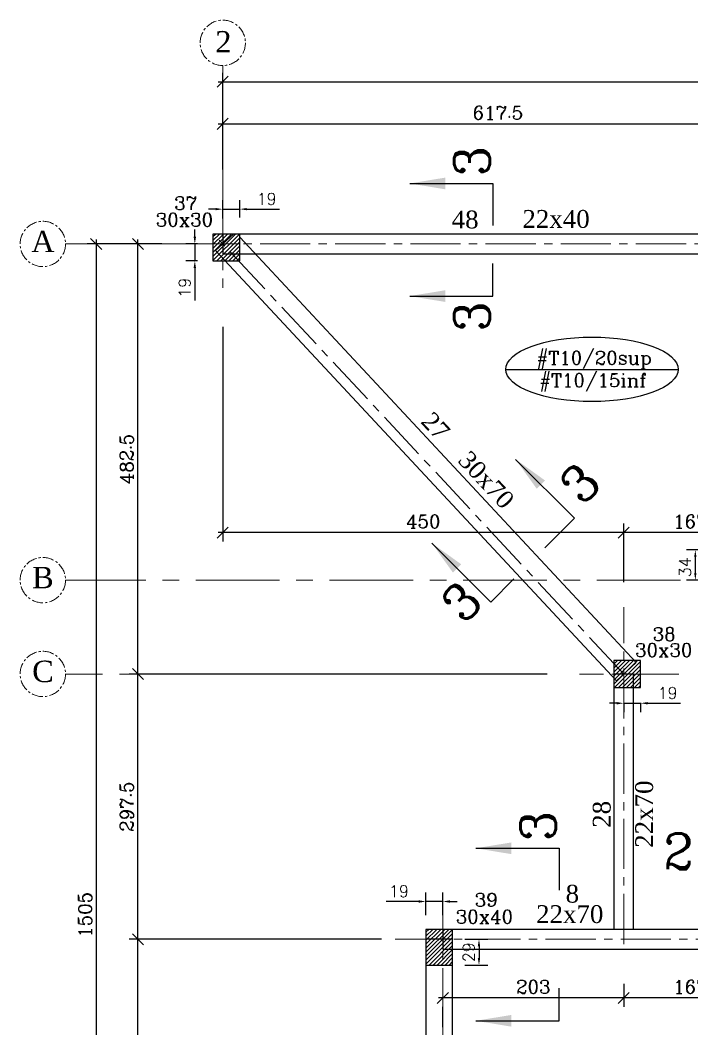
# Model space of a CAD drawing. Header units: millimetres. Extents: x -12479 to 5276, y -30 to 40263.
# Drawn here: x -5581 to -4827, y 32492 to 33624 of the extents above; entities that cross this region are included whole.
import ezdxf
from ezdxf.enums import TextEntityAlignment as Align

# ---------------------------------------------------------------- set-up
doc = ezdxf.new("R2010")
doc.units = ezdxf.units.MM
doc.linetypes.add('AXES', pattern=[2, 1.25, -0.25, 0.25, -0.25])
doc.linetypes.add('AXES2', pattern=[1.125, 0.75, -0.125, 0.125, -0.125])
for name, color, linetype in [('AXE REP7RE', 4, 'AXES'), ('AXES', 1, 'AXES2'), ('COFFRAGE', 2, 'Continuous'), ('DESIGNA ACIERS', 3, 'Continuous'), ('HACHPOT', 2, 'Continuous'), ('POTEAU', 2, 'Continuous'), ('titre poteaux', 3, 'Continuous'), ('Titre poutre', 3, 'Continuous')]:
    doc.layers.add(name, color=color, linetype=linetype)
doc.layers.add('COTATIONS', color=1, linetype='Continuous', lineweight=25)
doc.styles.add('ROMANCSABA', font='romanc.shx')
doc.styles.add('ROMANTICSABA', font='romantic.ttf')
doc.styles.add('STANDSABA', font='romans.shx')
doc.dimstyles.new('DETAIL', dxfattribs={"dimtxt": 15, "dimasz": 40, "dimexe": 10, "dimexo": 10, "dimgap": 10, "dimtad": 1, "dimdec": 4, "dimdsep": 46, "dimtxsty": 'STANDSABA', "dimcen": 2.5, "dimdle": 5, "dimclrd": 1, "dimclre": 1, "dimclrt": 3, "dimadec": 0, "dimazin": 0, "dimtfac": 1, "dimtdec": 4, "dimtmove": 0, "dimatfit": 3, "dimfxl": 0, "dimtvp": 1, "dimtolj": 1, "dimtzin": 0, "dimarcsym": 0})
doc.dimstyles.new('GENERALE', dxfattribs={"dimtxt": 15, "dimasz": 12.5, "dimexe": 10, "dimexo": 50, "dimgap": 5, "dimtad": 1, "dimdec": 1, "dimrnd": 0.5, "dimdsep": 46, "dimtxsty": 'ROMANCSABA', "dimblk1": 'OBLIQUE', "dimblk2": 'OBLIQUE', "dimsah": 1, "dimcen": 2.5, "dimdle": 5, "dimclrd": 1, "dimclre": 1, "dimclrt": 3, "dimadec": 0, "dimazin": 0, "dimtfac": 1, "dimtdec": 1, "dimtmove": 0, "dimatfit": 3, "dimldrblk": 'OBLIQUE', "dimfxl": 0, "dimtvp": 1, "dimtolj": 1, "dimtzin": 0, "dimarcsym": 0})
doc.dimstyles.new('POTEAUX', dxfattribs={"dimtxt": 13, "dimasz": 8, "dimexe": 10, "dimexo": 20, "dimgap": 5, "dimtad": 1, "dimdec": 1, "dimrnd": 0.5, "dimdsep": 46, "dimtxsty": 'STANDSABA', "dimcen": 2.5, "dimdle": 5, "dimclrd": 1, "dimclre": 1, "dimclrt": 3, "dimadec": 0, "dimazin": 0, "dimtfac": 1, "dimtdec": 1, "dimtmove": 0, "dimatfit": 3, "dimfxl": 0, "dimtvp": 1, "dimtolj": 1, "dimtzin": 0, "dimarcsym": 0})

# ---------------------------------------------------------------- blocks, each defined once
blk = doc.blocks.new('_Oblique')
at = {"color": 0, "linetype": 'ByBlock', "lineweight": -2}
blk.add_line((-0.5, -0.5), (0.5, 0.5), dxfattribs=at)
blk = doc.blocks.new('*D2')
at = {"layer": 'COTATIONS', "color": 1, "linetype": 'ByBlock', "lineweight": -2}
for p, q in [((-5353.3, 33456.5), (-5353.3, 33517.6)), ((-4735.7, 33476.5), (-4735.7, 33517.6)), ((-5358.3, 33507.6), (-4730.7, 33507.6))]:
    blk.add_line(p, q, dxfattribs=at)
at = {"layer": 'Defpoints', "color": 0, "linetype": 'ByBlock'}
for p in [(-4735.7, 33507.6), (-4735.7, 33426.5, -0.3), (-5353.3, 33406.5)]:
    blk.add_point(p, dxfattribs=at)
at = {"layer": 'COTATIONS', "color": 1, "linetype": 'ByBlock', "lineweight": -2, "xscale": 12.5, "yscale": 12.5, "zscale": 12.5, "rotation": 180}
blk.add_blockref('_Oblique', (-5353.3, 33507.6), dxfattribs=at)
at = {"layer": 'COTATIONS', "color": 1, "linetype": 'ByBlock', "lineweight": -2, "xscale": 12.5, "yscale": 12.5, "zscale": 12.5}
blk.add_blockref('_Oblique', (-4735.7, 33507.6), dxfattribs=at)
at = {"layer": 'COTATIONS', "color": 3, "linetype": 'ByBlock', "insert": (-5044.5, 33520.1), "char_height": 15, "attachment_point": 5, "style": 'ROMANCSABA'}
blk.add_mtext('\\A1;617.5', dxfattribs=at)
blk = doc.blocks.new('*D10')
at = {"layer": 'COTATIONS', "color": 1, "linetype": 'ByBlock', "lineweight": -2}
for p, q in [((-5353.3, 33462.5), (-5353.3, 33564.9)), ((-1875.8, 33462.5), (-1875.8, 33564.9)), ((-5358.3, 33554.9), (-1870.8, 33554.9))]:
    blk.add_line(p, q, dxfattribs=at)
at = {"layer": 'Defpoints', "color": 0, "linetype": 'ByBlock'}
for p in [(-1875.8, 33554.9), (-5353.3, 33412.5), (-1875.8, 33412.5)]:
    blk.add_point(p, dxfattribs=at)
at = {"layer": 'COTATIONS', "color": 1, "linetype": 'ByBlock', "lineweight": -2, "xscale": 12.5, "yscale": 12.5, "zscale": 12.5, "rotation": 180}
blk.add_blockref('_Oblique', (-5353.3, 33554.9), dxfattribs=at)
at = {"layer": 'COTATIONS', "color": 1, "linetype": 'ByBlock', "lineweight": -2, "xscale": 12.5, "yscale": 12.5, "zscale": 12.5}
blk.add_blockref('_Oblique', (-1875.8, 33554.9), dxfattribs=at)
at = {"layer": 'COTATIONS', "color": 3, "linetype": 'ByBlock', "insert": (-3614.5, 33567.4), "char_height": 15, "attachment_point": 5, "style": 'ROMANCSABA'}
blk.add_mtext('\\A1;3477.5', dxfattribs=at)
blk = doc.blocks.new('*D35')
at = {"layer": 'COTATIONS', "color": 1, "linetype": 'ByBlock', "lineweight": -2}
for p, q in [((-4735.7, 33082.4), (-4735.7, 33059.1)), ((-4903.3, 32993.4), (-4903.3, 33059.1)), ((-4730.7, 33049.1), (-4908.3, 33049.1))]:
    blk.add_line(p, q, dxfattribs=at)
at = {"layer": 'Defpoints', "color": 0, "linetype": 'ByBlock'}
for p in [(-4903.3, 33049.1), (-4735.7, 33032.4, -0.5), (-4903.3, 32943.4)]:
    blk.add_point(p, dxfattribs=at)
at = {"layer": 'COTATIONS', "color": 1, "linetype": 'ByBlock', "lineweight": -2, "xscale": 12.5, "yscale": 12.5, "zscale": 12.5, "rotation": 180}
blk.add_blockref('_Oblique', (-4903.3, 33049.1), dxfattribs=at)
at = {"layer": 'COTATIONS', "color": 1, "linetype": 'ByBlock', "lineweight": -2, "xscale": 12.5, "yscale": 12.5, "zscale": 12.5}
blk.add_blockref('_Oblique', (-4735.7, 33049.1), dxfattribs=at)
at = {"layer": 'COTATIONS', "color": 3, "linetype": 'ByBlock', "insert": (-4819.5, 33061.6), "char_height": 15, "attachment_point": 5, "style": 'ROMANCSABA'}
blk.add_mtext('\\A1;167.5', dxfattribs=at)
blk = doc.blocks.new('*D45')
at = {"layer": 'COTATIONS', "color": 1, "linetype": 'ByBlock', "lineweight": -2}
for p, q in [((-4903.3, 32542.9), (-4903.3, 32517.1)), ((-4730.7, 32527.1), (-4908.3, 32527.1)), ((-4735.7, 32514.5), (-4735.7, 32517.1))]:
    blk.add_line(p, q, dxfattribs=at)
at = {"layer": 'Defpoints', "color": 0, "linetype": 'ByBlock'}
for p in [(-4903.3, 32592.9), (-4735.7, 32564.5, -0.3), (-4903.3, 32527.1)]:
    blk.add_point(p, dxfattribs=at)
at = {"layer": 'COTATIONS', "color": 1, "linetype": 'ByBlock', "lineweight": -2, "xscale": 12.5, "yscale": 12.5, "zscale": 12.5, "rotation": 180}
blk.add_blockref('_Oblique', (-4903.3, 32527.1), dxfattribs=at)
at = {"layer": 'COTATIONS', "color": 1, "linetype": 'ByBlock', "lineweight": -2, "xscale": 12.5, "yscale": 12.5, "zscale": 12.5}
blk.add_blockref('_Oblique', (-4735.7, 32527.1), dxfattribs=at)
at = {"layer": 'COTATIONS', "color": 3, "linetype": 'ByBlock', "insert": (-4819.5, 32539.6), "char_height": 15, "attachment_point": 5, "style": 'ROMANCSABA'}
blk.add_mtext('\\A1;167.5', dxfattribs=at)
blk = doc.blocks.new('*D46')
at = {"layer": 'COTATIONS', "color": 1, "linetype": 'ByBlock', "lineweight": -2}
for p, q in [((-4903.3, 32542.9), (-4903.3, 32517.1)), ((-4898.3, 32527.1), (-5111.3, 32527.1)), ((-5106.3, 32494.4), (-5106.3, 32517.1))]:
    blk.add_line(p, q, dxfattribs=at)
at = {"layer": 'Defpoints', "color": 0, "linetype": 'ByBlock'}
for p in [(-4903.3, 32592.9), (-5106.3, 32544.4), (-5106.3, 32527.1)]:
    blk.add_point(p, dxfattribs=at)
at = {"layer": 'COTATIONS', "color": 1, "linetype": 'ByBlock', "lineweight": -2, "xscale": 12.5, "yscale": 12.5, "zscale": 12.5, "rotation": 180}
blk.add_blockref('_Oblique', (-5106.3, 32527.1), dxfattribs=at)
at = {"layer": 'COTATIONS', "color": 1, "linetype": 'ByBlock', "lineweight": -2, "xscale": 12.5, "yscale": 12.5, "zscale": 12.5}
blk.add_blockref('_Oblique', (-4903.3, 32527.1), dxfattribs=at)
at = {"layer": 'COTATIONS', "color": 3, "linetype": 'ByBlock', "insert": (-5004.8, 32539.6), "char_height": 15, "attachment_point": 5, "style": 'ROMANCSABA'}
blk.add_mtext('\\A1;203', dxfattribs=at)
blk = doc.blocks.new('*D57')
at = {"layer": 'COTATIONS', "color": 1, "linetype": 'ByBlock', "lineweight": -2}
for p, q in [((-5353.3, 33279.8), (-5353.3, 33039.1)), ((-4903.3, 32997.6), (-4903.3, 33059.1)), ((-4898.3, 33049.1), (-5358.3, 33049.1))]:
    blk.add_line(p, q, dxfattribs=at)
at = {"layer": 'Defpoints', "color": 0, "linetype": 'ByBlock'}
for p in [(-5353.3, 33329.8), (-5353.3, 33049.1), (-4903.3, 32947.6)]:
    blk.add_point(p, dxfattribs=at)
at = {"layer": 'COTATIONS', "color": 1, "linetype": 'ByBlock', "lineweight": -2, "xscale": 12.5, "yscale": 12.5, "zscale": 12.5, "rotation": 180}
blk.add_blockref('_Oblique', (-5353.3, 33049.1), dxfattribs=at)
at = {"layer": 'COTATIONS', "color": 1, "linetype": 'ByBlock', "lineweight": -2, "xscale": 12.5, "yscale": 12.5, "zscale": 12.5}
blk.add_blockref('_Oblique', (-4903.3, 33049.1), dxfattribs=at)
at = {"layer": 'COTATIONS', "color": 3, "linetype": 'ByBlock', "insert": (-5128.3, 33061.6), "char_height": 15, "attachment_point": 5, "style": 'ROMANCSABA'}
blk.add_mtext('\\A1;450', dxfattribs=at)
blk = doc.blocks.new('*D83')
at = {"layer": 'COTATIONS', "color": 1, "linetype": 'ByBlock', "lineweight": -2}
for p, q in [((-5448.5, 31862.9), (-5448.5, 32597.9)), ((-5175.3, 32592.9), (-5458.5, 32592.9)), ((-5131.4, 31867.9), (-5458.5, 31867.9))]:
    blk.add_line(p, q, dxfattribs=at)
at = {"layer": 'Defpoints', "color": 0, "linetype": 'ByBlock'}
for p in [(-5448.5, 32592.9), (-5125.3, 32592.9), (-5081.4, 31867.9)]:
    blk.add_point(p, dxfattribs=at)
at = {"layer": 'COTATIONS', "color": 1, "linetype": 'ByBlock', "lineweight": -2, "xscale": 12.5, "yscale": 12.5, "zscale": 12.5}
for p, rotation in [((-5448.5, 32592.9), 90), ((-5448.5, 31867.9), 270)]:
    blk.add_blockref('_Oblique', p, dxfattribs=dict(at, rotation=rotation))
at = {"layer": 'COTATIONS', "color": 3, "linetype": 'ByBlock', "insert": (-5461, 32230.4), "char_height": 15, "attachment_point": 5, "rotation": 90, "style": 'ROMANCSABA'}
blk.add_mtext('\\A1;725', dxfattribs=at)
blk = doc.blocks.new('*D84')
at = {"layer": 'COTATIONS', "color": 1, "linetype": 'ByBlock', "lineweight": -2}
for p, q in [((-5448.5, 32587.9), (-5448.5, 32895.4)), ((-4989.3, 32890.4), (-5458.5, 32890.4)), ((-5175.3, 32592.9), (-5458.5, 32592.9))]:
    blk.add_line(p, q, dxfattribs=at)
at = {"layer": 'Defpoints', "color": 0, "linetype": 'ByBlock'}
for p in [(-5448.5, 32890.4), (-4939.3, 32890.4), (-5125.3, 32592.9)]:
    blk.add_point(p, dxfattribs=at)
at = {"layer": 'COTATIONS', "color": 1, "linetype": 'ByBlock', "lineweight": -2, "xscale": 12.5, "yscale": 12.5, "zscale": 12.5}
for p, rotation in [((-5448.5, 32890.4), 90), ((-5448.5, 32592.9), 270)]:
    blk.add_blockref('_Oblique', p, dxfattribs=dict(at, rotation=rotation))
at = {"layer": 'COTATIONS', "color": 3, "linetype": 'ByBlock', "insert": (-5461, 32741.7), "char_height": 15, "attachment_point": 5, "rotation": 90, "style": 'ROMANCSABA'}
blk.add_mtext('\\A1;297.5', dxfattribs=at)
blk = doc.blocks.new('*D85')
at = {"layer": 'COTATIONS', "color": 1, "linetype": 'ByBlock', "lineweight": -2}
for p, q in [((-5448.5, 32885.4), (-5448.5, 33377.9)), ((-5421.6, 33372.9), (-5458.5, 33372.9)), ((-4989.3, 32890.4), (-5458.5, 32890.4))]:
    blk.add_line(p, q, dxfattribs=at)
at = {"layer": 'Defpoints', "color": 0, "linetype": 'ByBlock'}
for p in [(-5448.5, 33372.9), (-5371.6, 33372.9), (-4939.3, 32890.4)]:
    blk.add_point(p, dxfattribs=at)
at = {"layer": 'COTATIONS', "color": 1, "linetype": 'ByBlock', "lineweight": -2, "xscale": 12.5, "yscale": 12.5, "zscale": 12.5}
for p, rotation in [((-5448.5, 33372.9), 90), ((-5448.5, 32890.4), 270)]:
    blk.add_blockref('_Oblique', p, dxfattribs=dict(at, rotation=rotation))
at = {"layer": 'COTATIONS', "color": 3, "linetype": 'ByBlock', "insert": (-5461, 33131.7), "char_height": 15, "attachment_point": 5, "rotation": 90, "style": 'ROMANCSABA'}
blk.add_mtext('\\A1;482.5', dxfattribs=at)
blk = doc.blocks.new('*D86')
at = {"layer": 'COTATIONS', "color": 1, "linetype": 'ByBlock', "lineweight": -2}
for p, q in [((-5495.3, 33377.9), (-5495.3, 31862.9)), ((-5445.8, 33372.9), (-5505.3, 33372.9)), ((-5188.3, 31867.9), (-5505.3, 31867.9))]:
    blk.add_line(p, q, dxfattribs=at)
at = {"layer": 'Defpoints', "color": 0, "linetype": 'ByBlock'}
for p in [(-5395.8, 33372.9), (-5495.3, 31867.9), (-5138.3, 31867.9)]:
    blk.add_point(p, dxfattribs=at)
at = {"layer": 'COTATIONS', "color": 1, "linetype": 'ByBlock', "lineweight": -2, "xscale": 12.5, "yscale": 12.5, "zscale": 12.5}
for p, rotation in [((-5495.3, 33372.9), 90), ((-5495.3, 31867.9), 270)]:
    blk.add_blockref('_Oblique', p, dxfattribs=dict(at, rotation=rotation))
at = {"layer": 'COTATIONS', "color": 3, "linetype": 'ByBlock', "insert": (-5507.8, 32620.4), "char_height": 15, "attachment_point": 5, "rotation": 90, "style": 'ROMANCSABA'}
blk.add_mtext('\\A1;1505', dxfattribs=at)
blk = doc.blocks.new('*D167')
at = {"layer": 'COTATIONS', "color": 1, "linetype": 'ByBlock', "lineweight": -2}
for p, q in [((-5361.3, 33411.9), (-5369.3, 33411.9)), ((-5353.3, 33401.3), (-5353.3, 33421.9)), ((-5353.3, 33411.9), (-5334.3, 33411.9)), ((-5334.3, 33402.7), (-5334.3, 33421.9)), ((-5326.3, 33411.9), (-5289.7, 33411.9))]:
    blk.add_line(p, q, dxfattribs=at)
at = {"layer": 'COTATIONS', "color": 1, "linetype": 'ByBlock'}
for points in [[(-5361.3, 33413.2), (-5361.3, 33410.6), (-5353.3, 33411.9)], [(-5326.3, 33413.2), (-5326.3, 33410.6), (-5334.3, 33411.9)]]:
    blk.add_solid(points, dxfattribs=at)
at = {"layer": 'Defpoints', "color": 0, "linetype": 'ByBlock'}
for p in [(-5334.3, 33411.9), (-5353.3, 33381.3), (-5334.3, 33382.7)]:
    blk.add_point(p, dxfattribs=at)
at = {"layer": 'COTATIONS', "color": 3, "linetype": 'ByBlock', "insert": (-5304, 33423.4), "char_height": 13, "attachment_point": 5, "style": 'STANDSABA'}
blk.add_mtext('\\A1;19', dxfattribs=at)
blk = doc.blocks.new('*D168')
at = {"layer": 'COTATIONS', "color": 1, "linetype": 'ByBlock', "lineweight": -2}
for p, q in [((-5384.6, 33380.9), (-5384.6, 33388.9)), ((-5381.5, 33372.9), (-5394.6, 33372.9)), ((-5384.6, 33372.9), (-5384.6, 33353.9)), ((-5381.5, 33353.9), (-5394.6, 33353.9)), ((-5384.6, 33345.9), (-5384.6, 33309.4))]:
    blk.add_line(p, q, dxfattribs=at)
at = {"layer": 'COTATIONS', "color": 1, "linetype": 'ByBlock'}
for points in [[(-5386, 33380.9), (-5383.3, 33380.9), (-5384.6, 33372.9)], [(-5386, 33345.9), (-5383.3, 33345.9), (-5384.6, 33353.9)]]:
    blk.add_solid(points, dxfattribs=at)
at = {"layer": 'Defpoints', "color": 0, "linetype": 'ByBlock'}
for p in [(-5361.5, 33372.9), (-5384.6, 33353.9), (-5361.5, 33353.9)]:
    blk.add_point(p, dxfattribs=at)
at = {"layer": 'COTATIONS', "color": 3, "linetype": 'ByBlock', "insert": (-5396.1, 33323.7), "char_height": 13, "attachment_point": 5, "rotation": 90, "style": 'STANDSABA'}
blk.add_mtext('\\A1;19', dxfattribs=at)
blk = doc.blocks.new('*D169')
at = {"layer": 'COTATIONS', "color": 1, "linetype": 'ByBlock', "lineweight": -2}
for p, q in [((-4800.8, 33029.7), (-4832.9, 33029.7)), ((-4822.9, 33003.7), (-4822.9, 33021.7)), ((-4800.8, 32995.7), (-4832.9, 32995.7))]:
    blk.add_line(p, q, dxfattribs=at)
at = {"layer": 'COTATIONS', "color": 1, "linetype": 'ByBlock'}
for points in [[(-4824.2, 33021.7), (-4821.6, 33021.7), (-4822.9, 33029.7)], [(-4824.2, 33003.7), (-4821.6, 33003.7), (-4822.9, 32995.7)]]:
    blk.add_solid(points, dxfattribs=at)
at = {"layer": 'Defpoints', "color": 0, "linetype": 'ByBlock'}
for p in [(-4822.9, 33029.7), (-4780.8, 33029.7, 0.4), (-4780.8, 32995.7, 0.4)]:
    blk.add_point(p, dxfattribs=at)
at = {"layer": 'COTATIONS', "color": 3, "linetype": 'ByBlock', "insert": (-4834.4, 33010.2), "char_height": 13, "attachment_point": 5, "rotation": 90, "style": 'STANDSABA'}
blk.add_mtext('\\A1;34', dxfattribs=at)
blk = doc.blocks.new('*D171')
at = {"layer": 'COTATIONS', "color": 1, "linetype": 'ByBlock', "lineweight": -2}
for p, q in [((-4911.3, 32857.7), (-4919.3, 32857.7)), ((-4903.3, 32858), (-4903.3, 32847.7)), ((-4903.3, 32857.7), (-4884.3, 32857.7)), ((-4884.3, 32858), (-4884.3, 32847.7)), ((-4876.3, 32857.7), (-4839.7, 32857.7))]:
    blk.add_line(p, q, dxfattribs=at)
at = {"layer": 'COTATIONS', "color": 1, "linetype": 'ByBlock'}
for points in [[(-4911.3, 32859), (-4911.3, 32856.3), (-4903.3, 32857.7)], [(-4876.3, 32859), (-4876.3, 32856.3), (-4884.3, 32857.7)]]:
    blk.add_solid(points, dxfattribs=at)
at = {"layer": 'Defpoints', "color": 0, "linetype": 'ByBlock'}
for p in [(-4903.3, 32878), (-4884.3, 32878), (-4884.3, 32857.7)]:
    blk.add_point(p, dxfattribs=at)
at = {"layer": 'COTATIONS', "color": 3, "linetype": 'ByBlock', "insert": (-4854, 32869.2), "char_height": 13, "attachment_point": 5, "style": 'STANDSABA'}
blk.add_mtext('\\A1;19', dxfattribs=at)
blk = doc.blocks.new('*D174')
at = {"layer": 'COTATIONS', "color": 1, "linetype": 'ByBlock', "lineweight": -2}
for p, q in [((-5125.3, 32620), (-5125.3, 32645.3)), ((-5106.3, 32620), (-5106.3, 32645.3)), ((-5133.3, 32635.3), (-5169.9, 32635.3)), ((-5106.3, 32635.3), (-5125.3, 32635.3)), ((-5098.3, 32635.3), (-5090.3, 32635.3))]:
    blk.add_line(p, q, dxfattribs=at)
at = {"layer": 'COTATIONS', "color": 1, "linetype": 'ByBlock'}
for points in [[(-5133.3, 32636.6), (-5133.3, 32633.9), (-5125.3, 32635.3)], [(-5098.3, 32636.6), (-5098.3, 32633.9), (-5106.3, 32635.3)]]:
    blk.add_solid(points, dxfattribs=at)
at = {"layer": 'Defpoints', "color": 0, "linetype": 'ByBlock'}
for p in [(-5125.3, 32635.3), (-5125.3, 32600), (-5106.3, 32600)]:
    blk.add_point(p, dxfattribs=at)
at = {"layer": 'COTATIONS', "color": 3, "linetype": 'ByBlock', "insert": (-5155.6, 32646.8), "char_height": 13, "attachment_point": 5, "style": 'STANDSABA'}
blk.add_mtext('\\A1;19', dxfattribs=at)
blk = doc.blocks.new('*D175')
at = {"layer": 'COTATIONS', "color": 1, "linetype": 'ByBlock', "lineweight": -2}
for p, q in [((-5081.5, 32592.9), (-5055.7, 32592.9)), ((-5065.7, 32584.9), (-5065.7, 32571.9)), ((-5081.5, 32563.9), (-5055.7, 32563.9))]:
    blk.add_line(p, q, dxfattribs=at)
at = {"layer": 'COTATIONS', "color": 1, "linetype": 'ByBlock'}
for points in [[(-5067.1, 32584.9), (-5064.4, 32584.9), (-5065.7, 32592.9)], [(-5067.1, 32571.9), (-5064.4, 32571.9), (-5065.7, 32563.9)]]:
    blk.add_solid(points, dxfattribs=at)
at = {"layer": 'Defpoints', "color": 0, "linetype": 'ByBlock'}
for p in [(-5101.5, 32592.9), (-5101.5, 32563.9), (-5065.7, 32563.9)]:
    blk.add_point(p, dxfattribs=at)
at = {"layer": 'COTATIONS', "color": 3, "linetype": 'ByBlock', "insert": (-5077.2, 32578.4), "char_height": 13, "attachment_point": 5, "rotation": 90, "style": 'STANDSABA'}
blk.add_mtext('\\A1;29', dxfattribs=at)

msp = doc.modelspace()

# ---------------------------------------------------------------- hatches: boundary and pattern name
at = {"layer": 'HACHPOT', "linetype": 'ByBlock'}
h = msp.add_hatch(dxfattribs=at)
h.set_pattern_fill('ANSI31', color=256)
h.paths.add_polyline_path([(-5334.26, 33353.94), (-5334.26, 33383.94), (-5364.26, 33383.94), (-5364.26, 33353.94)])
h = msp.add_hatch(dxfattribs=at)
h.set_pattern_fill('ANSI31', color=256)
h.paths.add_polyline_path([(-5334.26, 33353.94), (-5334.26, 33383.94), (-5364.26, 33383.94), (-5364.26, 33353.94)])
h = msp.add_hatch(dxfattribs=at)
h.set_pattern_fill('ANSI31', color=256)
h.paths.add_polyline_path([(-4884.3, 32875.43), (-4884.3, 32905.43), (-4914.3, 32905.43), (-4914.3, 32875.43)])
h = msp.add_hatch(dxfattribs=at)
h.set_pattern_fill('ANSI31', color=256)
h.paths.add_polyline_path([(-4884.3, 32875.43), (-4884.3, 32905.43), (-4914.3, 32905.43), (-4914.3, 32875.43)])
h = msp.add_hatch(dxfattribs=at)
h.set_pattern_fill('ANSI31', color=256)
h.paths.add_polyline_path([(-5095.3, 32563.94), (-5095.3, 32603.94), (-5125.3, 32603.94), (-5125.3, 32563.94)])
h = msp.add_hatch(dxfattribs=at)
h.set_pattern_fill('ANSI31', color=256)
h.paths.add_polyline_path([(-5095.3, 32563.94), (-5095.3, 32603.94), (-5125.3, 32603.94), (-5125.3, 32563.94)])

# ---------------------------------------------------------------- linework, layer by layer
at = {"layer": 'AXE REP7RE', "lineweight": 0, "ltscale": 75}
for p, q in [((-5353.26, 33410.92), (-5353.26, 33573.01)), ((-5333.99, 33372.94), (-5529.78, 33372.94)), ((-4839.6, 32995.69), (-5529.78, 32995.69)), ((-5338.09, 32890.43), (-5529.78, 32890.43))]:
    msp.add_line(p, q, dxfattribs=at)
at = {"layer": 'AXE REP7RE', "lineweight": 0, "ltscale": 10}
for centre in [(-5353.26, 33598.45), (-5555.22, 33372.86), (-5555.22, 32995.77), (-5555.22, 32890.51)]:
    msp.add_circle(centre, 25.43, dxfattribs=at)
at = {"layer": 'AXES', "lineweight": 0, "ltscale": 75}
for p, q in [((-5353.26, 33418.46), (-5353.26, 33323.79)), ((-4903.3, 32890.43), (-5363.54, 33383.97)), ((-5395.81, 33372.94), (-1824.72, 33372.94)), ((-4831.8, 32995.69, 0.38), (-4273.79, 32995.69, 0.38)), ((-4903.3, 32587.44), (-4903.3, 32965.27)), ((-4841.6, 32890.43), (-4952.89, 32890.43)), ((-5106.3, 31829.09), (-5106.3, 32622.64))]:
    msp.add_line(p, q, dxfattribs=at)
at = {"layer": 'AXES', "color": 1, "lineweight": 0, "ltscale": 75}
msp.add_line((-5159.72, 32592.94), (-3777.24, 32592.94), dxfattribs=at)
at = {"layer": 'COFFRAGE'}
for points in [[(-5341.4, 33383.94), (-5361.28, 33365.41), (-4911.31, 32882.89), (-4889.37, 32903.35), (-5334.26, 33380.43)], [(-4892.3, 32603.94), (-4892.3, 32890.43), (-4914.3, 32890.43), (-4914.3, 32603.94)], [(-4795.56, 32603.94), (-5106.3, 32603.94), (-5106.3, 32581.94), (-4795.56, 32581.94)]]:
    msp.add_lwpolyline(points, dxfattribs=at)
for points in [[(-5353.26, 33361.94), (-4735.68, 33361.94), (-4735.68, 33383.94), (-5353.26, 33383.94), (-5353.26, 33361.94)], [(-5095.3, 31867.94), (-5095.3, 32592.94), (-5125.3, 32592.94), (-5125.3, 31867.94), (-5095.3, 31867.94)]]:
    msp.add_lwpolyline(points, close=True, dxfattribs=at)
at = {"layer": 'DESIGNA ACIERS', "color": 3}
msp.add_line((-5035.58, 33232.19), (-4842.19, 33232.19), dxfattribs=at)
msp.add_ellipse((-4938.88, 33232.19), major_axis=(-96.69, 0), ratio=0.3747251, dxfattribs=at)
at = {"layer": 'POTEAU'}
for points in [[(-5334.26, 33353.94), (-5334.26, 33383.94), (-5364.26, 33383.94), (-5364.26, 33353.94), (-5334.26, 33353.94)], [(-4884.3, 32875.43), (-4884.3, 32905.43), (-4914.3, 32905.43), (-4914.3, 32875.43), (-4884.3, 32875.43)], [(-5095.3, 32563.94), (-5095.3, 32603.94), (-5125.3, 32603.94), (-5125.3, 32563.94), (-5095.3, 32563.94)]]:
    msp.add_lwpolyline(points, close=True, dxfattribs=at)

# ---------------------------------------------------------------- texts
at = {"layer": 'AXE REP7RE', "style": 'ROMANTICSABA'}
for s, p in [('2', (-5352.57, 33587.67)), ('A', (-5555.11, 33363.75)), ('B', (-5555.11, 32986.66)), ('C', (-5555.11, 32881.4))]:
    msp.add_text(s, height=24, dxfattribs=at).set_placement(p, align=Align.CENTER)
at = {"layer": 'COFFRAGE', "color": 3, "style": 'ROMANCSABA'}
for rotation, p in [(90, (-5053.48, 33465.69)), (90, (-5053.48, 33291.37)), (45, (-4938.24, 33090.34)), (45, (-5071.27, 32957.31)), (90, (-4979.3, 32719.92))]:
    msp.add_text('3', height=40, rotation=rotation, dxfattribs=at).set_placement(p, align=Align.CENTER)
msp.add_text('2', height=40, dxfattribs=at).set_placement((-4841.89, 32671.49), align=Align.CENTER)
at = {"layer": 'DESIGNA ACIERS', "color": 3, "style": 'ROMANCSABA'}
for s, p in [('#T10/20sup', (-4936.42, 33252.7)), ('#T10/15inf', (-4937.84, 33227.43))]:
    msp.add_text(s, height=15, dxfattribs=at).set_placement(p, align=Align.TOP_CENTER)
at = {"layer": 'titre poteaux', "style": 'ROMANCSABA'}
for s, p in [('37', (-5394.98, 33410.98)), ('38', (-4857.97, 32927.75)), ('39', (-5057.69, 32629.56))]:
    msp.add_text(s, height=15, dxfattribs=at).set_placement(p, align=Align.CENTER)
for s, p in [('30x30', (-5396.3, 33407.55)), ('30x30', (-4858.43, 32924.83)), ('30x40', (-5059.65, 32625.7))]:
    msp.add_text(s, height=15, dxfattribs=at).set_placement(p, align=Align.TOP_CENTER)
at = {"layer": 'Titre poutre', "style": 'ROMANTICSABA'}
for s, rotation, p in [('48', 360, (-5081.28, 33390.27)), ('22x40', 360, (-4979.24, 33390.94)), ('27', 313.00096, (-5121.65, 33161.75)), ('30x70', 313.00096, (-5064.72, 33101.55)), ('22x70', 89.99999, (-4870.39, 32733.25)), ('28', 89.99999, (-4917.97, 32733.02)), ('8', 359.99998, (-4960.95, 32633.97)), ('22x70', 359.99998, (-4963.88, 32611.13))]:
    msp.add_text(s, height=20, rotation=rotation, dxfattribs=at).set_placement(p, align=Align.CENTER)

# ---------------------------------------------------------------- dimensions: what is measured, and where the dimension line sits
at = {"layer": 'COTATIONS', "linetype": 'ByBlock'}
for base, p1, p2, dimstyle, picture, middle in [((-1875.8, 33554.88), (-5353.26, 33412.49), (-1875.8, 33412.49), 'GENERALE', '*D10', (-3614.53, 33567.38)), ((-4735.68, 33507.59), (-5353.26, 33406.55), (-4735.68, 33426.51, -0.28), 'GENERALE', '*D2', (-5044.47, 33520.09)), ((-5334.26, 33411.89), (-5353.26, 33381.26), (-5334.26, 33382.65), 'POTEAUX', '*D167', (-5303.98, 33423.39)), ((-5353.26, 33049.09), (-4903.3, 32947.59), (-5353.26, 33329.77), 'GENERALE', '*D57', (-5128.28, 33061.59)), ((-4903.3, 33049.09), (-4735.68, 33032.39, -0.5), (-4903.3, 32943.41), 'GENERALE', '*D35', (-4819.49, 33061.59)), ((-4884.3, 32857.67), (-4903.3, 32878), (-4884.3, 32878), 'POTEAUX', '*D171', (-4854.01, 32869.17)), ((-5125.3, 32635.25), (-5106.3, 32600), (-5125.3, 32600), 'POTEAUX', '*D174', (-5155.58, 32646.75))]:
    dim = msp.add_linear_dim(base=base, p1=p1, p2=p2, dimstyle=dimstyle, dxfattribs=at)
    dim.commit()
    dim.dimension.update_dxf_attribs({"geometry": picture, "text_midpoint": middle})
for base, p1, p2, dimstyle, picture, middle in [((-5384.64, 33353.94), (-5361.54, 33372.94), (-5361.54, 33353.94), 'POTEAUX', '*D168', (-5396.14, 33323.66)), ((-5495.29, 31867.94), (-5395.81, 33372.94), (-5138.33, 31867.94), 'GENERALE', '*D86', (-5507.79, 32620.44)), ((-5448.48, 32592.94), (-5081.42, 31867.94), (-5125.3, 32592.94), 'GENERALE', '*D83', (-5460.98, 32230.44))]:
    dim = msp.add_linear_dim(base=base, p1=p1, p2=p2, angle=90, dimstyle=dimstyle, dxfattribs=at)
    dim.commit()
    dim.dimension.update_dxf_attribs({"geometry": picture, "text_midpoint": middle})
for base, p1, p2, picture, middle in [((-5448.48, 33372.94), (-4939.34, 32890.43), (-5371.59, 33372.94), '*D85', (-5460.98, 33131.68)), ((-5448.48, 32890.43), (-5125.3, 32592.94), (-4939.34, 32890.43), '*D84', (-5460.98, 32741.68))]:
    dim = msp.add_linear_dim(base=base, p1=p1, p2=p2, angle=90, dimstyle='GENERALE', override={"dimtmove": 1}, dxfattribs=at)
    dim.commit()
    dim.dimension.update_dxf_attribs({"geometry": picture, "text_midpoint": middle})
for base, p1, p2, picture, middle in [((-4822.88, 33029.69), (-4780.83, 32995.69, 0.41), (-4780.83, 33029.69, 0.41), '*D169', (-4822.88, 33010.19)), ((-5065.72, 32563.94), (-5101.49, 32592.94), (-5101.49, 32563.94), '*D175', (-5065.72, 32578.44))]:
    dim = msp.add_linear_dim(base=base, p1=p1, p2=p2, angle=90, dimstyle='POTEAUX', dxfattribs=at)
    dim.commit()
    dim.dimension.update_dxf_attribs({"geometry": picture, "text_midpoint": middle, "dimtype": 160})
for base, p1, p2, picture, middle in [((-5106.3, 32527.09), (-4903.3, 32592.94), (-5106.3, 32544.42), '*D46', (-5004.8, 32539.59)), ((-4903.3, 32527.09), (-4735.68, 32564.52, -0.31), (-4903.3, 32592.94), '*D45', (-4819.49, 32539.59))]:
    dim = msp.add_linear_dim(base=base, p1=p1, p2=p2, dimstyle='GENERALE', override={"dimtmove": 1}, dxfattribs=at)
    dim.commit()
    dim.dimension.update_dxf_attribs({"geometry": picture, "text_midpoint": middle})

# ---------------------------------------------------------------- leaders
at = {"layer": 'COFFRAGE', "color": 1}
for points in [[(-5143.46, 33440.72), (-5050.07, 33440.72), (-5050.07, 33393.58)], [(-5143.46, 33314.37), (-5050.07, 33314.37), (-5050.07, 33351.02)], [(-5024.59, 33131.23), (-4958.56, 33065.2), (-4991.89, 33031.86)], [(-5118.63, 33037.19), (-5052.59, 32971.16), (-5026.67, 32997.08)], [(-5069.28, 32694.96), (-4975.89, 32694.96), (-4975.89, 32647.82)], [(-5069.28, 32501.45), (-4975.89, 32501.45), (-4975.89, 32538.11)]]:
    msp.add_leader(points, dimstyle='DETAIL', dxfattribs=at)

doc.saveas('drawing.dxf')
